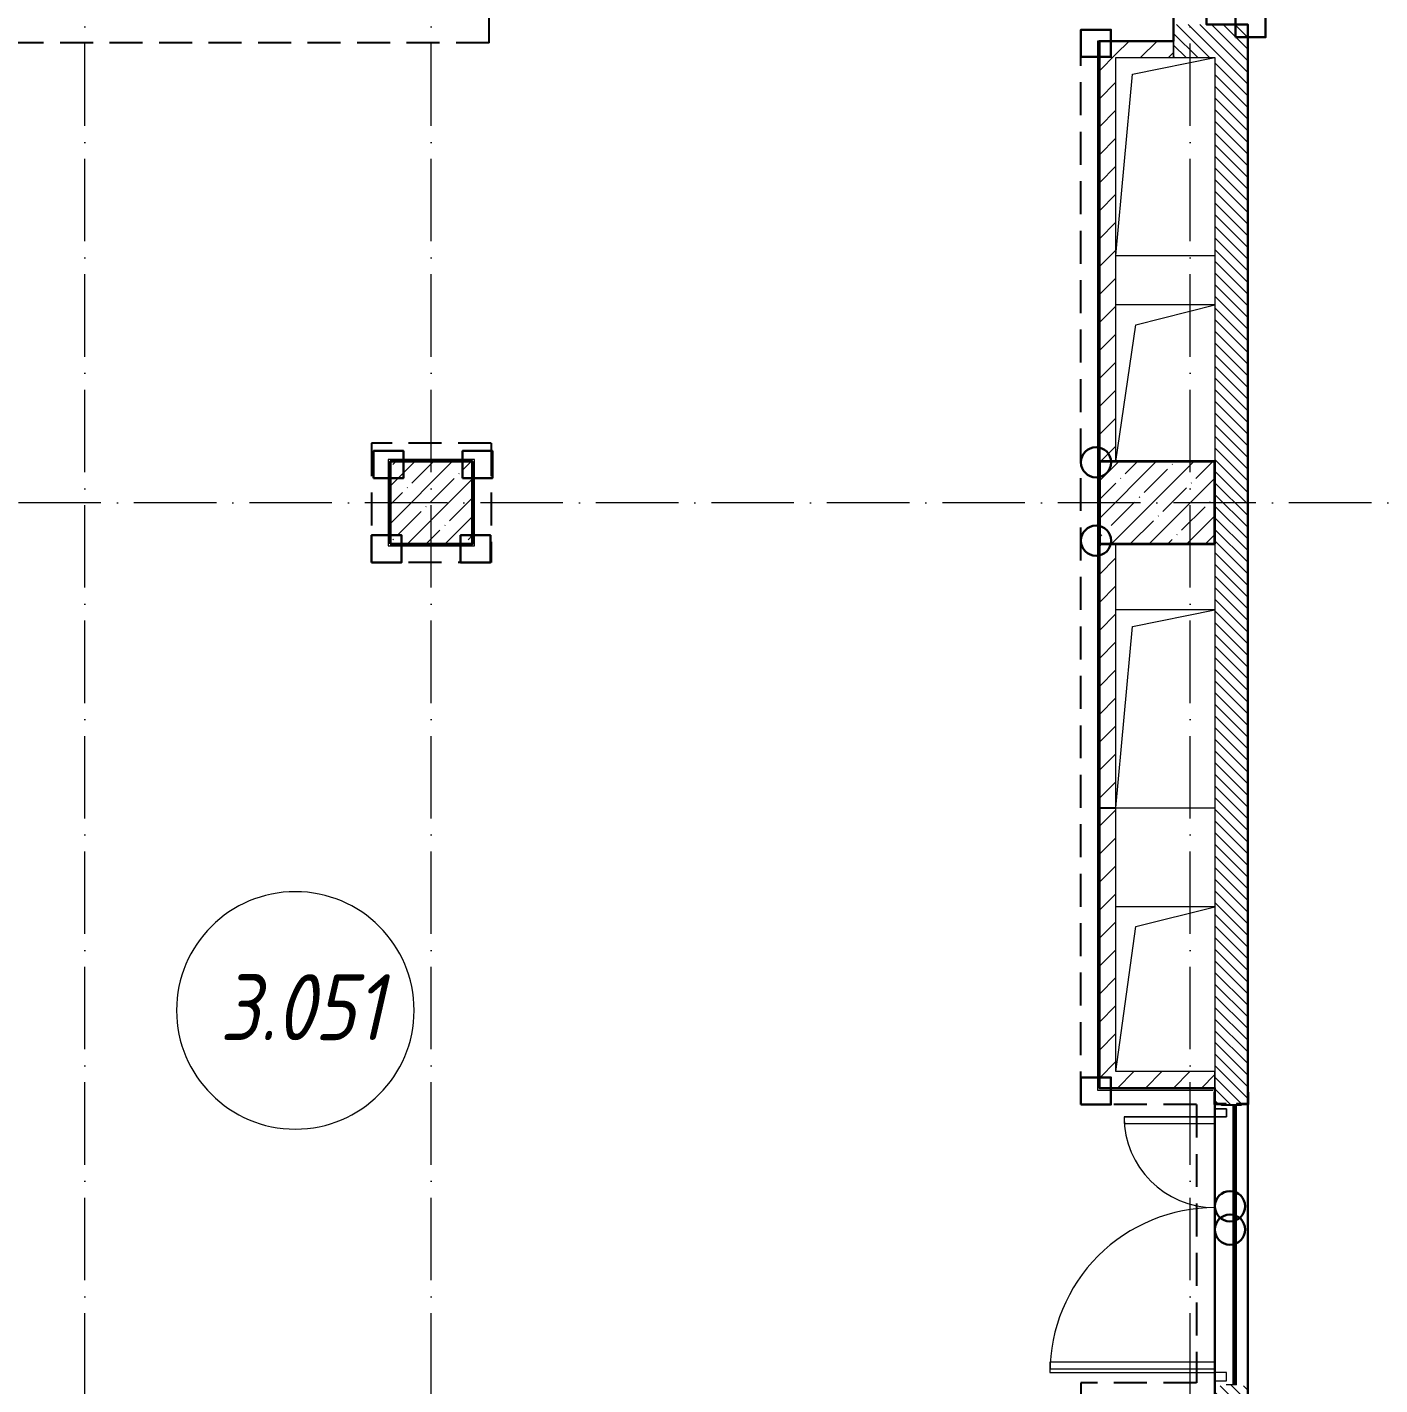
# Model space of a CAD drawing. Header units: millimetres. Extents: x -213536 to 1564669, y -45299 to 942238.
# Drawn here: x 440442 to 448642, y 460185 to 468420 of the extents above; entities that cross this region are included whole.
import ezdxf

# ---------------------------------------------------------------- set-up
doc = ezdxf.new("R2010")
doc.units = ezdxf.units.MM
for name, pattern in [('50_200_ШТРИХ_1Т_ш5_п1_п1_', [700, 500, -100, 0, -100]), ('Штрих короткий', [300, 150, -150]), ('Штриховая _2 мм - 1 мм_', [300, 200, -100])]:
    doc.linetypes.add(name, pattern=pattern)
for name, color, linetype, lineweight in [('0-1', 7, 'Continuous', 5), ('0-2', 7, 'Continuous', 9), ('2) ПГП 4м', 4, 'Continuous', 30), ('2.2) ПГП двери 2.4 -', 134, 'Continuous', 60), ('3) ЖБ 4м', 3, 'Continuous', 30), ('4) Метл уголки', 6, 'Continuous', 30), ('5) Швы', 2, 'Continuous', 30), ('6) Мини окна 0.4 -', 10, 'Continuous', 30), ('Двери', 7, 'Continuous', 9), ('Марки помещений', 7, 'Continuous', 9), ('Несущие колонны', 7, 'Continuous', 9), ('Несущие колонны-1', 7, 'Continuous', 35), ('Обобщенные модели', 7, 'Continuous', 9), ('Общие ребра', 7, 'Continuous', 9), ('Оси-2', 7, '50_200_ШТРИХ_1Т_ш5_п1_п1_', 9), ('Перемычка-1', 7, 'Штрих короткий', 9), ('Стены-1', 7, 'Continuous', 13), ('Штриховка разреза-1', 7, 'Continuous', 9), ('Элементы узлов', 7, 'Continuous', 9)]:
    doc.layers.add(name, color=color, linetype=linetype, lineweight=lineweight)
doc.layers.add('СТ-1_1', color=7, linetype='Штриховая _2 мм - 1 мм_', lineweight=90, true_color=0x888888)
doc.layers.get('0-2').off()
doc.styles.add('ISOCPEUR_I_2', font='isocpeui.ttf', dxfattribs={"width": 0.85, "height": 2.3})
pattern_1 = [(135, (0, 0), (-35.35534, -35.35534), [])]
pattern_2 = [(45, (0, 0), (-84.8528, 84.8528), [])]

# ---------------------------------------------------------------- blocks, each defined once
blk = doc.blocks.new('Ось 3 этаж')
at = {"layer": 'Оси-2'}
for p, q in [((440792.1, 423014.8), (440792.1, 477896.8)), ((442892.1, 423014.8), (442892.1, 477896.8)), ((447492.1, 423014.8), (447492.1, 477896.8)), ((459092.1, 465535.4), (428373.3, 465535.4))]:
    blk.add_line(p, q, dxfattribs=at)
blk = doc.blocks.new('BSC_Колонна _Прямоугольная - 500х500-V73-АИ2_03_План отделки стен 3-го этажа _Часть 2_')
at = {"layer": 'Несущие колонны'}
h = blk.add_hatch(dxfattribs=at)
h.set_pattern_fill('FP_83', color=256, style=0, pattern_type=2)
h.set_pattern_definition([(45, (-12200, -40300), (-114.04925, 114.04925), []), (45, (-12085.95, -40300), (-114.04925, 114.04925), [201.613, -40.323, 3.353, -36.97])])
h.paths.add_polyline_path([(-250, -250), (250, -250), (250, 250), (-250, 250)], flags=0)
at = {"layer": 'Несущие колонны-1'}
for p, q in [((250, 250), (-250, 250)), ((-250, 250), (-250, -250)), ((250, -250), (250, 250)), ((-250, -250), (250, -250))]:
    blk.add_line(p, q, dxfattribs=at)
blk = doc.blocks.new('BSC_Колонна _Прямоугольная - 500х700-V129-АИ2_03_План отделки стен 3-го этажа _Часть 2_')
at = {"layer": 'Несущие колонны'}
h = blk.add_hatch(dxfattribs=at)
h.set_pattern_fill('FP_119', color=256, style=0, pattern_type=2)
h.set_pattern_definition([(315, (-40300, 16600), (114.04925, 114.04925), []), (315, (-40300, 16485.95), (114.04925, 114.04925), [201.613, -40.323, 3.353, -36.97])])
h.paths.add_polyline_path([(-250, 350), (-250, -350), (250, -350), (250, 350)], flags=0)
at = {"layer": 'Несущие колонны-1'}
for p, q in [((250, 350), (-250, 350)), ((-250, 350), (-250, -350)), ((250, -350), (250, 350)), ((-250, -350), (250, -350))]:
    blk.add_line(p, q, dxfattribs=at)
blk = doc.blocks.new('Проем_Дверь_Прямоугольный - 1700х2400h_дверные проемы-28704395-АИ2_03_План отделки стен 3-го этажа _Часть 2_')
at = {"layer": 'Перемычка-1'}
for p, q in [((850, 100), (-850, 100)), ((850, -100), (-850, -100))]:
    blk.add_line(p, q, dxfattribs=at)
blk = doc.blocks.new('Дверь_Витражная_СКБ_2Ст2 - ДВВ_ДАО_СОШ_Классы-V189-АИ2_03_План отделки стен 3-го этажа _Часть 2_')
at = {"layer": 'Двери'}
for p, q in [((-775, 1035), (-775, 35)), ((775, 585), (775, 35))]:
    blk.add_line(p, q, dxfattribs=at)
for centre, radius, start, end in [((-775, 35), 1000, 360, 90), ((775, 35), 550, 90, 180)]:
    blk.add_arc(centre, radius, start, end, dxfattribs=at)
at = {"layer": 'Элементы узлов'}
for p, q in [((-713, 1035), (-753, 1035)), ((-753, 1035), (-753, 35)), ((-713, 35), (-713, 1035)), ((775, 585), (735, 585)), ((735, 585), (735, 35)), ((775, 35), (775, 585)), ((-825, 35), (-825, -35)), ((-775, 35), (-825, 35)), ((-775, 35), (-825, 35)), ((-825, 35), (-825, -35)), ((-775, -35), (-775, 35)), ((-775, -35), (-775, 35)), ((-753, 35), (-713, 35)), ((735, 35), (775, 35)), ((775, -35), (775, 35)), ((775, 35), (825, 35)), ((775, 35), (775, -35)), ((825, 35), (775, 35)), ((825, 35), (825, -35)), ((825, -35), (825, 35)), ((-825, -35), (-775, -35)), ((-825, -35), (-775, -35)), ((825, -35), (775, -35)), ((775, -35), (825, -35))]:
    blk.add_line(p, q, dxfattribs=at)
blk = doc.blocks.new('154_Стойка_СКБ_Уголок - СМ-2480_200-28346303-АИ2_03_План отделки стен 3-го этажа _Часть 2_')
at = {"layer": 'Обобщенные модели'}
for p, q in [((125, 156), (125, 81)), ((200, 156), (125, 156)), ((131, 81), (131, 150)), ((131, 150), (200, 150)), ((200, 150), (200, 156)), ((125, 81), (131, 81)), ((131, 19), (125, 19)), ((125, 19), (125, -56)), ((131, -50), (131, 19)), ((125, -56), (200, -56)), ((200, -50), (131, -50)), ((200, -56), (200, -50))]:
    blk.add_line(p, q, dxfattribs=at)
blk = doc.blocks.new('Стойка_Влож_Полоса боковая - Полоса-28213942-АИ2_03_План отделки стен 3-го этажа _Часть 2_')
at = {"layer": 'Обобщенные модели'}
for p, q in [((-5, 60), (0, 60)), ((-5, -60), (-5, 60)), ((0, 31), (0, -31)), ((0, -60), (-5, -60))]:
    blk.add_line(p, q, dxfattribs=at)
blk = doc.blocks.new('154_Фахверк_СКБ_Швеллер - Тип_100_3960-28318856-АИ2_03_План отделки стен 3-го этажа _Часть 2_')
at = {"layer": 'Обобщенные модели'}
for p, q in [((175, 50), (125, 50)), ((125, 50), (125, -50)), ((128, 47), (175, 47)), ((128, -47), (128, 47)), ((175, 47), (175, 50)), ((125, -50), (175, -50)), ((175, -47), (128, -47)), ((175, -50), (175, -47))]:
    blk.add_line(p, q, dxfattribs=at)
blk = doc.blocks.new('AR_Отверстие прямоугольное _в плите_ - AR_Отверстие прямоугольное _в плите_-30552822-АИ2_03_План отделки стен 3-го этажа _Часть 2_')
at = {"layer": 'Обобщенные модели'}
for p, q in [((300, 475), (-300, 475)), ((-180, 355), (300, 475)), ((-300, -475), (-180, 355))]:
    blk.add_line(p, q, dxfattribs=at)
blk = doc.blocks.new('AR_Отверстие прямоугольное _в плите_ - AR_Отверстие прямоугольное _в плите_-30552702-АИ2_03_План отделки стен 3-го этажа _Часть 2_')
at = {"layer": 'Обобщенные модели'}
for p, q in [((300, 500), (-300, 500)), ((-180, 380), (300, 500)), ((-300, -500), (-180, 380))]:
    blk.add_line(p, q, dxfattribs=at)
blk = doc.blocks.new('AR_Отверстие прямоугольное _в плите_ - AR_Отверстие прямоугольное _в плите_-30552720-АИ2_03_План отделки стен 3-го этажа _Часть 2_')
at = {"layer": 'Обобщенные модели'}
for p, q in [((300, 600), (-300, 600)), ((-200, 500), (300, 600)), ((-300, -600), (-200, 500)), ((-300, -600), (300, -600))]:
    blk.add_line(p, q, dxfattribs=at)
blk = doc.blocks.new('AR_Отверстие прямоугольное _в плите_ - AR_Отверстие прямоугольное _в плите_-V261-АИ2_03_План отделки стен 3-го этажа _Часть 2_')
at = {"layer": 'Обобщенные модели'}
for p, q in [((-200, 500), (300, 600)), ((-300, -600), (-200, 500)), ((-300, -600), (300, -600))]:
    blk.add_line(p, q, dxfattribs=at)
blk = doc.blocks.new('0125-Р-ОО-Ш2-АР-о_23_10_2024_rvt-1-АИ2_03_План отделки стен 3-го этажа _Часть 2_')
at = {"layer": 'Штриховка разреза-1'}
h = blk.add_hatch(dxfattribs=at)
h.set_pattern_fill('FP_1', color=256, style=0, pattern_type=2)
h.set_pattern_definition(pattern_1)
h.paths.add_polyline_path([(16950, 43000), (17150, 43000), (17150, 43200), (16700, 43200), (16700, 43000)], flags=0)
h = blk.add_hatch(dxfattribs=at)
h.set_pattern_fill('FP_3', color=256, style=0, pattern_type=2)
h.set_pattern_definition(pattern_2)
h.paths.add_polyline_path([(16350, 40550), (16350, 43100), (16250, 43100), (16250, 40550)], flags=0)
h = blk.add_hatch(dxfattribs=at)
h.set_pattern_fill('FP_3', color=256, style=0, pattern_type=2)
h.set_pattern_definition(pattern_2)
h.paths.add_polyline_path([(16350, 43000), (16700, 43000), (16700, 43100), (16350, 43100)], flags=0)
h = blk.add_hatch(dxfattribs=at)
h.set_pattern_fill('FP_1', color=256, style=0, pattern_type=2)
h.set_pattern_definition(pattern_1)
h.paths.add_polyline_path([(16950, 34550), (17150, 34550), (17150, 34944), (17081, 34944), (17081, 34950), (17019, 34950), (17019, 34944), (16950, 34944), (16950, 34670.7)], flags=0)
h.paths.add_polyline_path([(17081, 36650), (17081, 36656), (17150, 36656), (17150, 43000), (16950, 43000), (16950.2, 36656), (17019, 36656), (17019, 36650)], flags=0)
h = blk.add_hatch(dxfattribs=at)
h.set_pattern_fill('FP_3', color=256, style=0, pattern_type=2)
h.set_pattern_definition(pattern_2)
h.paths.add_polyline_path([(16350, 36750), (16350, 38400), (16347, 38400), (16347, 38447), (16253, 38447), (16253, 38400), (16250, 38400), (16250, 36750)], flags=0)
h.paths.add_polyline_path([(16250, 38450), (16350, 38450), (16350, 40050), (16250, 40050)], flags=0)
h = blk.add_hatch(dxfattribs=at)
h.set_pattern_fill('FP_3', color=256, style=0, pattern_type=2)
h.set_pattern_definition(pattern_2)
h.paths.add_polyline_path([(16950, 36750), (16950, 36850), (16350, 36850), (16350, 36750), (16445.6, 36750)], flags=0)
at = {"layer": 'Стены-1'}
for p, q in [((16700, 43200), (16700, 43000)), ((17150, 43000), (17150, 43200)), ((16350, 43100), (16250, 43100)), ((16250, 43100), (16250, 40550)), ((16700, 43100), (16350, 43100)), ((16700, 43000), (16700, 43100)), ((16350, 40550), (16350, 43000)), ((16350, 43000), (16700, 43000)), ((16700, 43000), (16950, 43000)), ((16950, 43000), (16950, 40550)), ((17150, 36725), (17150, 43000)), ((16250, 40050), (16250, 38450)), ((16350, 38450), (16350, 40050)), ((16950, 40050), (16950, 36725)), ((16250, 38400), (16250, 36750)), ((16350, 36850), (16350, 38400)), ((16950, 36850), (16350, 36850)), ((16950, 36750), (16950, 36850)), ((16250, 36750), (16350, 36750)), ((16350, 36750), (16950, 36750)), ((17081, 34950), (17019, 34950))]:
    blk.add_line(p, q, dxfattribs=at)
at = {"layer": '0-2'}
for name, p in [('AR_Отверстие прямоугольное _в плите_ - AR_Отверстие прямоугольное _в плите_-V261-АИ2_03_План отделки стен 3-го этажа _Часть 2_', (16650, 42400)), ('AR_Отверстие прямоугольное _в плите_ - AR_Отверстие прямоугольное _в плите_-30552822-АИ2_03_План отделки стен 3-го этажа _Часть 2_', (16650, 41025)), ('BSC_Колонна _Прямоугольная - 500х500-V73-АИ2_03_План отделки стен 3-го этажа _Часть 2_', (12200, 40300)), ('AR_Отверстие прямоугольное _в плите_ - AR_Отверстие прямоугольное _в плите_-30552720-АИ2_03_План отделки стен 3-го этажа _Часть 2_', (16650, 39050)), ('AR_Отверстие прямоугольное _в плите_ - AR_Отверстие прямоугольное _в плите_-30552702-АИ2_03_План отделки стен 3-го этажа _Часть 2_', (16650, 37350))]:
    blk.add_blockref(name, p, dxfattribs=at)
for name, p, rotation in [('BSC_Колонна _Прямоугольная - 500х700-V129-АИ2_03_План отделки стен 3-го этажа _Часть 2_', (16600, 40300), 89.9999999999999), ('154_Фахверк_СКБ_Швеллер - Тип_100_3960-28318856-АИ2_03_План отделки стен 3-го этажа _Часть 2_', (16300, 38575), 269.9999999999999), ('154_Стойка_СКБ_Уголок - СМ-2480_200-28346303-АИ2_03_План отделки стен 3-го этажа _Часть 2_', (17100, 36525), 90.00000000000071), ('Проем_Дверь_Прямоугольный - 1700х2400h_дверные проемы-28704395-АИ2_03_План отделки стен 3-го этажа _Часть 2_', (17050, 35800), 90.00000000000071), ('Стойка_Влож_Полоса боковая - Полоса-28213942-АИ2_03_План отделки стен 3-го этажа _Часть 2_', (17050, 36650), 90.00000000000072), ('Дверь_Витражная_СКБ_2Ст2 - ДВВ_ДАО_СОШ_Классы-V189-АИ2_03_План отделки стен 3-го этажа _Часть 2_', (16985, 35800), 89.99999999999521)]:
    blk.add_blockref(name, p, dxfattribs=dict(at, rotation=rotation))
blk = doc.blocks.new('AI_Марка_Помещение_х1__Общий_E___ISO-2_1K_ - Номер-16210215-АИ2_03_План отделки стен 3-го этажа _Часть 2_')
at = {"layer": 'Марки помещений'}
for start, end in [(360, 180), (180, 360)]:
    blk.add_arc((0.039, 0.312), 2.4, start, end, dxfattribs=at)
blk = doc.blocks.new('3этНиз')
at = {"layer": 'Общие ребра'}
blk.add_line((446942.1, 468335.4), (446930.1, 468335.4), dxfattribs=at)
at = {"layer": 'СТ-1_1', "lineweight": 25}
for p, q in [((443242.1, 468325.4), (443242.1, 474423.4)), ((446830.1, 461885.4), (446830.1, 468455.4)), ((443242.1, 468325.4), (438742.1, 468325.4)), ((443254.1, 465897.4), (442530.1, 465897.4)), ((442530.1, 465897.4), (442530.1, 465173.4)), ((443254.1, 465897.4), (443254.1, 465173.4)), ((443254.1, 465173.4), (442530.1, 465173.4)), ((447530.1, 461885.4), (446830.1, 461885.4)), ((447530.1, 461885.4), (447530.1, 460197.4)), ((446830.1, 460197.4), (446830.1, 457497.4)), ((447530.1, 460197.4), (446830.1, 460197.4))]:
    blk.add_line(p, q, dxfattribs=at)
at = {"layer": 'Стены-1'}
for p, q in [((446930.1, 468335.4), (446930.1, 461973.4)), ((446942.1, 465785.4), (446942.1, 468335.4)), ((443154.1, 465797.4), (442630.1, 465797.4)), ((442630.1, 465797.4), (442630.1, 465273.4)), ((443154.1, 465785.4), (443154.1, 465797.4)), ((443154.1, 465285.4), (443154.1, 465785.4)), ((442630.1, 465273.4), (443154.1, 465273.4)), ((443154.1, 465273.4), (443154.1, 465285.4)), ((446942.1, 463685.4), (446942.1, 465285.4)), ((446942.1, 461985.4), (446942.1, 463635.4)), ((446930.1, 461973.4), (447630.1, 461973.4)), ((447630.1, 461985.4), (446942.1, 461985.4))]:
    blk.add_line(p, q, dxfattribs=at)
at = {"layer": '0-1'}
blk.add_blockref('0125-Р-ОО-Ш2-АР-о_23_10_2024_rvt-1-АИ2_03_План отделки стен 3-го этажа _Часть 2_', (430692.1, 425235.4), dxfattribs=at)
at = {"layer": 'Марки помещений', "color": 3, "xscale": 300, "yscale": 300, "zscale": 99.99999999999993}
blk.add_blockref('AI_Марка_Помещение_х1__Общий_E___ISO-2_1K_ - Номер-16210215-АИ2_03_План отделки стен 3-го этажа _Часть 2_', (442056.1, 462363), dxfattribs=at)
at = {"layer": 'Марки помещений', "color": 114, "true_color": 0x139b48, "insert": (441609.9, 462676), "char_height": 400, "width": 737.552, "attachment_point": 1, "style": 'ISOCPEUR_I_2'}
blk.add_mtext('3.051', dxfattribs=at)

msp = doc.modelspace()

# ---------------------------------------------------------------- linework, layer by layer
at = {"layer": '2) ПГП 4м'}
for points in [[(446942.1, 465785.4), (446942.1, 468335.4), (447392.1, 468335.4), (447386.1, 470909.4)], [(447942.1, 470885.4), (447942.1, 469435.4), (447598.1, 469435.4), (447592.1, 468435.4), (447842.1, 468435.4), (447842.1, 459785.4)], [(446942.1, 459785.4), (446942.1, 460085.4), (447642.1, 460085.4), (447642.1, 461985.4), (446942.1, 461985.4), (446942.1, 465285.4)]]:
    msp.add_lwpolyline(points, dxfattribs=at)
at = {"layer": '2.2) ПГП двери 2.4 -'}
msp.add_lwpolyline([(447760.2, 461880.4), (447760.2, 460185.4)], dxfattribs=at)
at = {"layer": '3) ЖБ 4м'}
msp.add_lwpolyline([(442642.1, 465285.4), (443142.1, 465285.4), (443142.1, 465785.4), (442642.1, 465785.4)], close=True, dxfattribs=at)
msp.add_lwpolyline([(446942.1, 465285.4), (446942.1, 465785.4)], dxfattribs=at)
at = {"layer": '4) Метл уголки'}
for points in [[(447768.1, 468358.3), (447949.4, 468358.3), (447949.4, 468523.1), (447768.1, 468523.1)], [(446830.1, 468239.7), (447011.4, 468239.7), (447011.4, 468404.4), (446830.1, 468404.4)], [(442542.1, 465685.4), (442723.4, 465685.4), (442723.4, 465850.2), (442542.1, 465850.2)], [(443081.3, 465685.4), (443262.6, 465685.4), (443262.6, 465850.2), (443081.3, 465850.2)], [(442530.1, 465173.4), (442711.4, 465173.4), (442711.4, 465338.2), (442530.1, 465338.2)], [(443069.3, 465173.4), (443250.6, 465173.4), (443250.6, 465338.2), (443069.3, 465338.2)], [(446830.1, 461885.4), (447011.4, 461885.4), (447011.4, 462050.2), (446830.1, 462050.2)]]:
    msp.add_lwpolyline(points, close=True, dxfattribs=at)
at = {"layer": '5) Швы'}
for centre in [(446921.7, 465780.7), (446921.7, 465305.2), (447733.7, 461268.7), (447733.7, 461127.1)]:
    msp.add_circle(centre, 91.6, dxfattribs=at)
at = {"layer": '6) Мини окна 0.4 -'}
msp.add_lwpolyline([(447760.2, 460625.4), (447760.2, 461212.3)], dxfattribs=at)

# ---------------------------------------------------------------- block references
at = {"color": 5, "lineweight": 30}
msp.add_blockref('Ось 3 этаж', (0, 0), dxfattribs=at)
at = {"layer": '3) ЖБ 4м'}
msp.add_blockref('3этНиз', (0, 0), dxfattribs=at)

# ---------------------------------------------------------------- texts
at = {"layer": 'Марки помещений', "color": 114, "true_color": 0x139b48, "insert": (441610.8, 462675.9), "char_height": 400, "width": 737.552, "attachment_point": 1, "style": 'ISOCPEUR_I_2'}
msp.add_mtext('3.051', dxfattribs=at)

doc.saveas('drawing.dxf')
